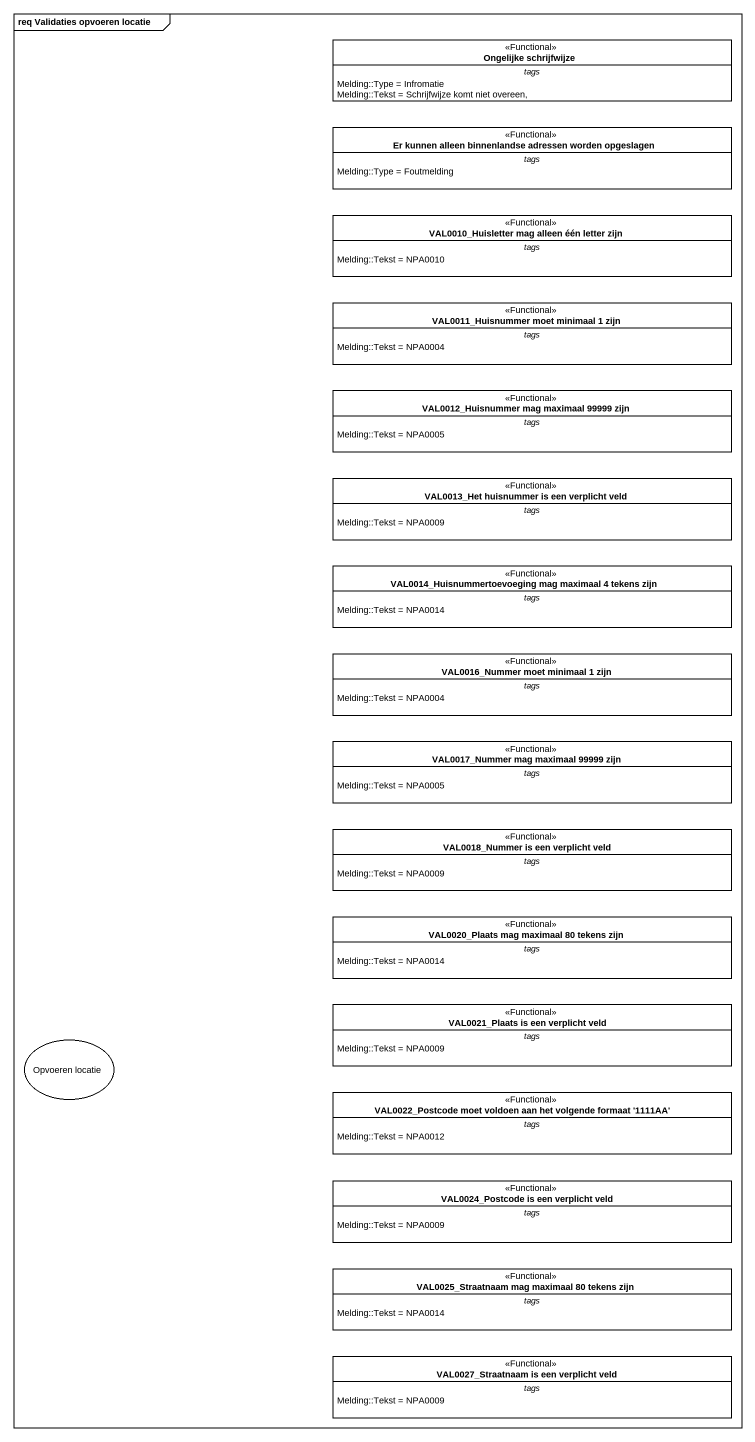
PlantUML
@startuml
mainframe req Validaties opvoeren locatie
allowmixing
hide circle
hide empty members
class "Ongelijke schrijfwijze" as Ongelijke_schrijfwijze <<Functional>> {
  -- tags --
  Melding::Type = Infromatie
  Melding::Tekst = Schrijfwijze komt niet overeen,
}
class "Er kunnen alleen binnenlandse adressen worden opgeslagen" as Er_kunnen_alleen <<Functional>> {
  -- tags --
  Melding::Type = Foutmelding
}
class "VAL0010_Huisletter mag alleen één letter zijn" as VAL0010_Huisletter_mag <<Functional>> {
  -- tags --
  Melding::Tekst = NPA0010
}
class "VAL0011_Huisnummer moet minimaal 1 zijn" as VAL0011_Huisnummer_moet <<Functional>> {
  -- tags --
  Melding::Tekst = NPA0004
}
class "VAL0012_Huisnummer mag maximaal 99999 zijn" as VAL0012_Huisnummer_mag <<Functional>> {
  -- tags --
  Melding::Tekst = NPA0005
}
class "VAL0013_Het huisnummer is een verplicht veld" as VAL0013_Het_huisnummer_is <<Functional>> {
  -- tags --
  Melding::Tekst = NPA0009
}
class "VAL0014_Huisnummertoevoeging mag maximaal 4 tekens zijn" as VAL0014_Huisnummertoevoeging <<Functional>> {
  -- tags --
  Melding::Tekst = NPA0014
}
class "VAL0016_Nummer moet minimaal 1 zijn" as VAL0016_Nummer_moet <<Functional>> {
  -- tags --
  Melding::Tekst = NPA0004
}
class "VAL0017_Nummer mag maximaal 99999 zijn" as VAL0017_Nummer_mag_maximaal <<Functional>> {
  -- tags --
  Melding::Tekst = NPA0005
}
class "VAL0018_Nummer is een verplicht veld" as VAL0018_Nummer_is_een <<Functional>> {
  -- tags --
  Melding::Tekst = NPA0009
}
class "VAL0020_Plaats mag maximaal 80 tekens zijn" as VAL0020_Plaats_mag_maximaal <<Functional>> {
  -- tags --
  Melding::Tekst = NPA0014
}
class "VAL0021_Plaats is een verplicht veld" as VAL0021_Plaats_is_een <<Functional>> {
  -- tags --
  Melding::Tekst = NPA0009
}
usecase "Opvoeren locatie" as Opvoeren_locatie
class "VAL0022_Postcode moet voldoen aan het volgende formaat '1111AA'" as VAL0022_Postcode_moet <<Functional>> {
  -- tags --
  Melding::Tekst = NPA0012
}
class "VAL0024_Postcode is een verplicht veld" as VAL0024_Postcode_is_een <<Functional>> {
  -- tags --
  Melding::Tekst = NPA0009
}
class "VAL0025_Straatnaam mag maximaal 80 tekens zijn" as VAL0025_Straatnaam_mag <<Functional>> {
  -- tags --
  Melding::Tekst = NPA0014
}
class "VAL0027_Straatnaam is een verplicht veld" as VAL0027_Straatnaam_is_een <<Functional>> {
  -- tags --
  Melding::Tekst = NPA0009
}
@enduml
